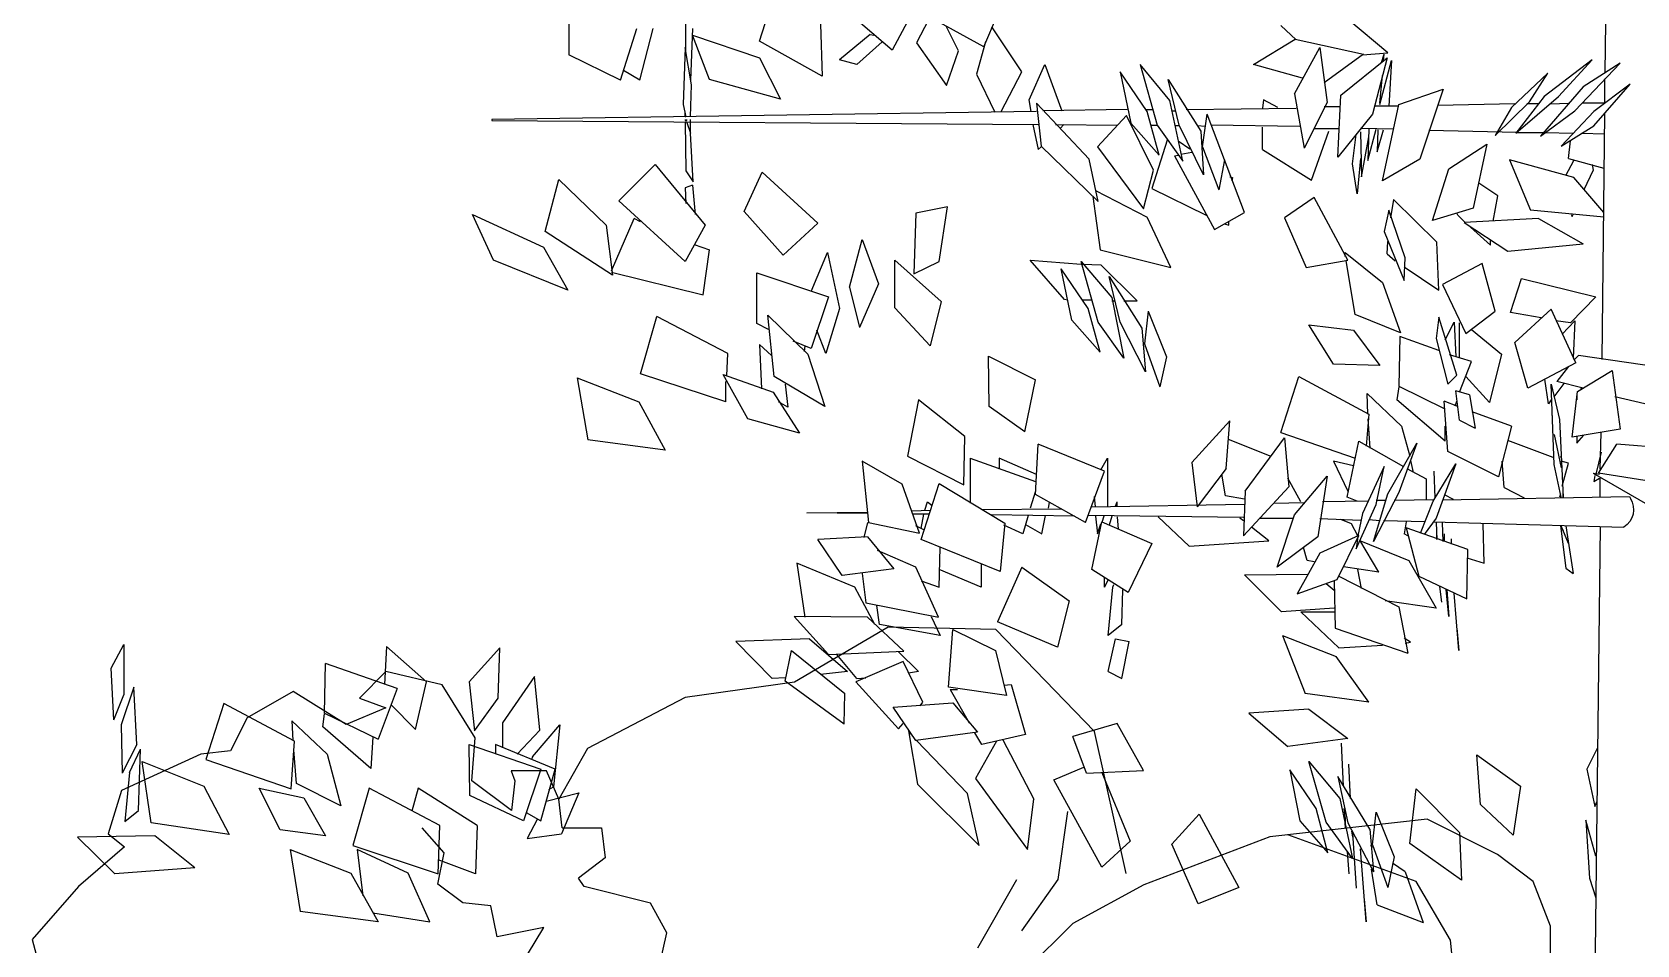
# Model space of a CAD drawing. Header units: inches. Extents: x -1482 to -895, y -39 to 122.
# Drawn here: x -1406.96 to -1405.583, y 68.966 to 69.748 of the extents above; entities that cross this region are included whole.
import ezdxf

# ---------------------------------------------------------------- set-up
doc = ezdxf.new("R2010")
doc.units = ezdxf.units.IN
doc.header["$MEASUREMENT"] = 0
doc.layers.add('A-Elevation 1', color=132, linetype='Continuous')
doc.layers.add('A-Elevation 3', color=41, linetype='Continuous')

# ---------------------------------------------------------------- blocks, each defined once
blk = doc.blocks.new('ET3')
at = {"layer": 'A-Elevation 1', "color": 41}
for p, q in [((-0.1164, 7.1522), (-0.138, 5.3132)), ((-1.1052, 5.2471), (-2.0323, 5.2332)), ((-1.7063, 5.2587), (-1.7017, 5.2378)), ((-1.7032, 5.2378), (-1.7032, 5.2459)), ((-0.9507, 5.2506), (-1.0944, 5.2483)), ((-0.9198, 5.2506), (-0.9073, 5.2506)), ((-0.8745, 5.2483), (-0.8689, 5.2483)), ((-0.8503, 5.2506), (-0.6634, 5.2529)), ((-0.5892, 5.2552), (-0.6155, 5.2552)), ((-0.4903, 5.2564), (-0.5305, 5.2564)), ((-0.291, 5.2599), (-0.4223, 5.2575)), ((-0.325, 5.2065), (-0.2663, 5.2633)), ((-0.2972, 5.2541), (-0.325, 5.2065)), ((-0.2508, 5.2599), (-0.2709, 5.2599)), ((-0.2477, 5.2054), (-0.189, 5.2483)), ((-0.2307, 5.2599), (-0.1998, 5.261)), ((-0.138, 5.261), (-0.1767, 5.261)), ((-0.1427, 4.8253), (-0.138, 5.2436)), ((-2.0323, 5.2332), (-2.0323, 5.232)), ((-2.0323, 5.232), (-1.1022, 5.2251)), ((-1.7017, 5.2378), (-1.7032, 5.2378)), ((-1.7032, 5.2332), (-1.7032, 5.232)), ((-1.7032, 5.232), (-1.7001, 5.232)), ((-1.7001, 5.232), (-1.7001, 5.2332)), ((-1.7001, 5.2286), (-1.6939, 5.21)), ((-1.6939, 5.21), (-1.6939, 5.2332)), ((-1.0728, 5.2251), (-0.9677, 5.2239)), ((-1.0651, 5.2181), (-1.0589, 5.2251)), ((-0.9106, 5.2239), (-0.8998, 5.2239)), ((-0.8621, 5.2228), (-0.8691, 5.2228)), ((-0.8179, 5.2216), (-0.8318, 5.2228)), ((-0.6572, 5.2216), (-0.8086, 5.2239)), ((-0.6325, 5.2181), (-0.5907, 5.2181)), ((-0.498, 5.217), (-0.5537, 5.2181)), ((-0.2879, 5.2112), (-0.4378, 5.2147)), ((-0.2879, 5.2112), (-0.2431, 5.2112)), ((-0.24, 5.2112), (-0.1921, 5.21)), ((-0.1782, 5.21), (-0.138, 5.2089)), ((-0.4146, 4.5866), (-0.0963, 4.5924)), ((-1.4962, 4.5646), (-1.3929, 4.5657)), ((-1.3927, 4.5634), (-1.4962, 4.5646)), ((-1.318, 4.5681), (-1.2853, 4.5692)), ((-1.2876, 4.5622), (-1.316, 4.5622)), ((-1.1977, 4.5704), (-1.0635, 4.5715)), ((-1.0404, 4.5587), (-1.1823, 4.5611)), ((-1.0836, 4.5819), (-1.0852, 4.5727)), ((-1.0119, 4.575), (-0.7514, 4.5796)), ((-0.9708, 4.5762), (-0.9677, 4.5831)), ((-0.9677, 4.5762), (-0.9677, 4.5831)), ((-0.4285, 4.5866), (-0.4965, 4.5854)), ((-0.753, 4.5565), (-1.0175, 4.5599)), ((-0.9909, 4.5588), (-0.994, 4.5483)), ((-0.753, 4.5507), (-0.7592, 4.5553)), ((-0.444, 4.5495), (-0.515, 4.5507)), ((-0.43, 4.5495), (-0.1056, 4.5402)), ((-0.1458, 4.5414), (-0.1998, 0))]:
    blk.add_line(p, q, dxfattribs=at)
at = {"layer": 'A-Elevation 1', "color": 92}
for p, q in [((-1.5765, 5.3665), (-1.5456, 5.4638)), ((-1.3509, 5.3514), (-1.4544, 5.4406)), ((-1.901, 5.4302), (-1.901, 5.3433)), ((-1.7017, 5.3433), (-1.7017, 5.4302)), ((-1.3123, 5.4232), (-1.3509, 5.3514)), ((-1.2752, 5.429), (-1.3092, 5.3641)), ((-1.1949, 5.3572), (-1.1717, 5.4117)), ((-1.8129, 5.3004), (-1.7851, 5.3885)), ((-1.7805, 5.3004), (-1.7573, 5.3885)), ((-1.6908, 5.3885), (-1.6939, 5.3004)), ((-1.473, 5.3954), (-1.4699, 5.3074)), ((-1.1949, 5.3572), (-1.2752, 5.4012)), ((-1.2381, 5.3502), (-1.2582, 5.3908)), ((-1.13, 5.3143), (-1.181, 5.3908)), ((-0.6634, 5.3688), (-0.6896, 5.3931)), ((-0.5073, 5.3468), (-0.5737, 5.4024)), ((-1.7032, 5.356), (-1.7063, 5.2587)), ((-1.6924, 5.2923), (-1.7032, 5.356)), ((-1.6908, 5.3769), (-1.5765, 5.3386)), ((-1.6615, 5.3016), (-1.6908, 5.3769)), ((-1.4699, 5.3074), (-1.5765, 5.3665)), ((-1.388, 5.378), (-1.4405, 5.3352)), ((-1.4112, 5.3271), (-1.3679, 5.3653)), ((-1.388, 5.378), (-1.3818, 5.3769)), ((-1.3092, 5.3641), (-1.2582, 5.2911)), ((-1.1918, 5.3653), (-1.2072, 5.3108)), ((-0.736, 5.3271), (-0.6649, 5.3699)), ((-0.6664, 5.2772), (-0.6232, 5.356)), ((-0.6649, 5.3699), (-0.549, 5.3444)), ((-0.6232, 5.356), (-0.6108, 5.2622)), ((-1.8129, 5.3004), (-1.901, 5.3433)), ((-1.5765, 5.3386), (-1.541, 5.268)), ((-1.4112, 5.3271), (-1.4405, 5.3352)), ((-1.2582, 5.2911), (-1.2381, 5.3502)), ((-1.1176, 5.2668), (-1.0913, 5.3271)), ((-1.0913, 5.3271), (-1.062, 5.2483)), ((-0.9291, 5.3271), (-0.8998, 5.2239)), ((-0.8781, 5.2656), (-0.9291, 5.3271)), ((-0.6525, 5.3039), (-0.736, 5.3271)), ((-0.549, 5.3444), (-0.6155, 5.2958)), ((-0.5876, 5.2749), (-0.5088, 5.3386)), ((-0.5506, 5.3433), (-0.5073, 5.3468)), ((-0.5088, 5.3386), (-0.5336, 5.2425)), ((-0.5212, 5.2587), (-0.5011, 5.334)), ((-0.5181, 5.3305), (-0.5135, 5.3444)), ((-0.515, 5.334), (-0.5135, 5.3444)), ((-0.5011, 5.334), (-0.5058, 5.2564)), ((-0.1597, 5.3352), (-0.2415, 5.2726)), ((-0.2168, 5.2726), (-0.1597, 5.3352)), ((-0.189, 5.2483), (-0.1118, 5.3294)), ((-0.1118, 5.3294), (-0.1751, 5.2888)), ((-1.7805, 5.3004), (-1.8083, 5.3166)), ((-1.541, 5.268), (-1.6615, 5.3016)), ((-1.2072, 5.3108), (-1.1763, 5.2459)), ((-1.1655, 5.2471), (-1.13, 5.3143)), ((-0.9631, 5.3143), (-0.9446, 5.2274)), ((-0.9167, 5.2471), (-0.9631, 5.3143)), ((-0.8812, 5.3016), (-0.8256, 5.2135)), ((-0.8627, 5.2239), (-0.8812, 5.3016)), ((-0.5212, 5.261), (-0.5166, 5.3085)), ((-0.2354, 5.312), (-0.2972, 5.2541)), ((-0.2663, 5.2633), (-0.2354, 5.312)), ((-0.138, 5.261), (-0.138, 5.3027)), ((-1.6939, 5.2378), (-1.6924, 5.2923)), ((-0.6664, 5.2772), (-0.6495, 5.1845)), ((-0.5923, 5.1695), (-0.5876, 5.2749)), ((-0.4888, 5.2587), (-0.4131, 5.2853)), ((-0.4131, 5.2853), (-0.4532, 5.166)), ((-0.2894, 5.21), (-0.2168, 5.2726)), ((-0.2415, 5.2726), (-0.2894, 5.21)), ((-0.1751, 5.2888), (-0.2477, 5.2054)), ((-0.1566, 5.2228), (-0.0948, 5.2935)), ((-0.0948, 5.2935), (-0.1566, 5.2471)), ((-1.1145, 5.2471), (-1.1176, 5.2668)), ((-1.1052, 5.261), (-1.0975, 5.188)), ((-1.0156, 5.166), (-1.1052, 5.261)), ((-0.8967, 5.1729), (-0.9167, 5.2471)), ((-0.8565, 5.1625), (-0.8781, 5.2656)), ((-0.719, 5.2668), (-0.7205, 5.2529)), ((-0.6943, 5.2541), (-0.719, 5.2668)), ((-0.6108, 5.2622), (-0.6495, 5.1845)), ((-0.5166, 5.1289), (-0.4888, 5.2587)), ((-0.1566, 5.2471), (-0.2122, 5.188)), ((-1.7032, 5.2286), (-1.7017, 5.1463)), ((-1.1114, 5.2251), (-1.1022, 5.1822)), ((-0.9523, 5.2402), (-1.0017, 5.1868)), ((-0.9059, 5.1474), (-0.9523, 5.2402)), ((-0.9446, 5.2274), (-0.8967, 5.1729)), ((-0.8998, 5.2239), (-0.8565, 5.1625)), ((-0.821, 5.1393), (-0.8627, 5.2239)), ((-0.8225, 5.1868), (-0.8148, 5.2425)), ((-0.7514, 5.0756), (-0.8148, 5.2425)), ((-0.7205, 5.1822), (-0.7205, 5.2205)), ((-0.5336, 5.2425), (-0.5923, 5.1695)), ((-0.5413, 5.1637), (-0.5274, 5.217)), ((-0.5397, 5.217), (-0.5413, 5.1637)), ((-0.2122, 5.188), (-0.1566, 5.2228)), ((-1.6893, 5.1277), (-1.6939, 5.21)), ((-0.8828, 5.1984), (-0.909, 5.1162)), ((-0.8642, 5.1973), (-0.8441, 5.1834)), ((-0.8256, 5.2135), (-0.821, 5.1393)), ((-0.6371, 5.1301), (-0.6077, 5.2135)), ((-0.5676, 5.1579), (-0.5614, 5.2077)), ((-0.5537, 5.2123), (-0.5521, 5.1359)), ((-0.5521, 5.1359), (-0.5397, 5.2042)), ((-0.5243, 5.2158), (-0.5258, 5.1787)), ((-0.5258, 5.1787), (-0.515, 5.2158)), ((-0.4038, 5.1498), (-0.3389, 5.1915)), ((-0.3389, 5.1915), (-0.3621, 5.0826)), ((-0.1998, 5.1671), (-0.1967, 5.1973)), ((-1.0975, 5.1868), (-1.1022, 5.1822)), ((-1.0975, 5.188), (-1.0002, 5.0941)), ((-1.0002, 5.0941), (-1.0156, 5.166)), ((-1.0017, 5.1868), (-0.9229, 5.0814)), ((-0.8704, 5.1718), (-0.8642, 5.1729)), ((-0.8704, 5.1718), (-0.8024, 5.0466)), ((-0.841, 5.1776), (-0.8596, 5.1741)), ((-0.8225, 5.1822), (-0.824, 5.1822)), ((-0.8225, 5.1868), (-0.7947, 5.1138)), ((-0.7854, 5.1648), (-0.7947, 5.1138)), ((-0.7205, 5.1822), (-0.6371, 5.1301)), ((-0.5537, 5.1671), (-0.5598, 5.1069)), ((-0.4532, 5.166), (-0.5166, 5.1289)), ((-0.3003, 5.1648), (-0.2647, 5.0791)), ((-0.1906, 5.1347), (-0.3003, 5.1648)), ((-0.2045, 5.1382), (-0.1906, 5.1637)), ((-0.1998, 5.1671), (-0.1396, 5.1509)), ((-1.816, 5.0953), (-1.7542, 5.1567)), ((-1.7542, 5.1567), (-1.6692, 5.0536)), ((-1.7017, 5.1463), (-1.6893, 5.1277)), ((-1.6028, 5.0768), (-1.5719, 5.144)), ((-1.5719, 5.144), (-1.4776, 5.0571)), ((-0.9229, 5.0814), (-0.9059, 5.1474)), ((-0.7761, 5.1359), (-0.7715, 5.1347)), ((-0.7715, 5.1347), (-0.7731, 5.1289)), ((-0.5598, 5.1069), (-0.5676, 5.1579)), ((-0.4316, 5.0617), (-0.4038, 5.1498)), ((-0.1396, 5.0756), (-0.1906, 5.1347)), ((-0.1581, 5.1474), (-0.1736, 5.1138)), ((-0.1597, 5.1567), (-0.1581, 5.1474)), ((-1.9411, 5.0432), (-1.918, 5.1312)), ((-1.918, 5.1312), (-1.8376, 5.0536)), ((-1.6908, 5.122), (-1.7032, 5.1173)), ((-1.7032, 5.1173), (-1.7017, 5.0907)), ((-1.6908, 5.122), (-1.6862, 5.0721)), ((-1.0048, 5.1127), (-0.9167, 5.0675)), ((-0.909, 5.1162), (-0.8163, 5.071)), ((-0.3203, 5.1034), (-0.3528, 5.1254)), ((-1.7032, 4.9922), (-1.816, 5.0953)), ((-1.2567, 5.0849), (-1.3107, 5.0744)), ((-1.2706, 4.9922), (-1.2567, 5.0849)), ((-1.0095, 5.1023), (-0.9971, 5.0119)), ((-0.6325, 5.1011), (-0.6834, 5.0663)), ((-0.5753, 4.9945), (-0.6325, 5.1011)), ((-0.498, 5.0976), (-0.5027, 5.0663)), ((-0.4239, 5.0246), (-0.498, 5.0976)), ((-0.3621, 5.0826), (-0.4316, 5.0617)), ((-0.3281, 5.0605), (-0.3203, 5.1034)), ((-2.0647, 5.0721), (-1.9442, 5.0165)), ((-2.0292, 4.9945), (-2.0647, 5.0721)), ((-1.8376, 5.0536), (-1.8268, 4.969)), ((-1.8283, 4.9759), (-1.7897, 5.0652)), ((-1.7789, 5.0594), (-1.7897, 5.0652)), ((-1.6692, 5.0536), (-1.7032, 4.9922)), ((-1.6028, 5.0768), (-1.5363, 5.0026)), ((-1.4776, 5.0571), (-1.5363, 5.0026)), ((-1.3107, 5.0744), (-1.3138, 4.9713)), ((-0.8766, 4.9817), (-0.9167, 5.0675)), ((-0.8024, 5.0466), (-0.7514, 5.0756)), ((-0.7854, 5.0559), (-0.7777, 5.0536)), ((-0.7777, 5.0536), (-0.7777, 5.0605)), ((-0.6834, 5.0663), (-0.6464, 4.9817)), ((-0.5058, 5.0791), (-0.5135, 5.0432)), ((-0.4779, 4.998), (-0.5058, 5.0791)), ((-0.3883, 5.071), (-0.3899, 5.0744)), ((-0.3883, 5.071), (-0.376, 5.0582)), ((-0.2508, 5.0652), (-0.3775, 5.0582)), ((-0.3775, 5.0582), (-0.3034, 5.0095)), ((-0.1396, 5.0675), (-0.2647, 5.0791)), ((-0.2508, 5.0652), (-0.1751, 5.0223)), ((-0.1952, 5.0721), (-0.1937, 5.0686)), ((-0.1937, 5.0686), (-0.1921, 5.0721)), ((-1.8268, 4.969), (-1.9411, 5.0432)), ((-1.4235, 4.9481), (-1.4019, 5.0292)), ((-1.4019, 5.0292), (-1.3741, 4.9539)), ((-0.5135, 5.0432), (-0.4795, 4.9597)), ((-0.5088, 5.0049), (-0.5073, 5.0258)), ((-0.3667, 5.0501), (-0.3327, 5.02)), ((-0.3327, 5.02), (-0.3327, 5.0269)), ((-1.9442, 5.0165), (-1.9025, 4.9435)), ((-1.6877, 5.0211), (-1.6615, 5.0119)), ((-1.6723, 4.9354), (-1.6615, 5.0119)), ((-1.4884, 4.9412), (-1.4606, 5.0072)), ((-1.4606, 5.0072), (-1.4405, 4.9122)), ((-0.9971, 5.0119), (-0.8766, 4.9817)), ((-0.5799, 5.0003), (-0.5799, 5.0072)), ((-0.5799, 5.0072), (-0.5166, 4.9562)), ((-0.5088, 5.0049), (-0.4949, 4.9933)), ((-0.4795, 4.9597), (-0.4779, 4.998)), ((-0.4208, 4.9435), (-0.4239, 5.0246)), ((-0.3034, 5.0095), (-0.1751, 5.0223)), ((-1.9025, 4.9435), (-2.0292, 4.9945)), ((-1.8283, 4.9736), (-1.6723, 4.9354)), ((-1.5811, 4.8867), (-1.5811, 4.9725)), ((-1.5811, 4.9725), (-1.4591, 4.9319)), ((-1.3463, 4.9945), (-1.2675, 4.9238)), ((-1.3463, 4.9134), (-1.3463, 4.9945)), ((-1.3138, 4.9713), (-1.2706, 4.9922)), ((-1.0574, 4.9273), (-1.1161, 4.9945)), ((-1.1161, 4.9945), (-1.0295, 4.9875)), ((-1.0172, 4.9122), (-1.0635, 4.9794)), ((-1.045, 4.8925), (-1.0635, 4.9794)), ((-1.0295, 4.9922), (-0.977, 4.9307)), ((-1.0002, 4.889), (-1.0295, 4.9922)), ((-1.0295, 4.9875), (-1.0265, 4.9875)), ((-1.0265, 4.9875), (-0.9955, 4.9864)), ((-0.9337, 4.925), (-0.9955, 4.9864)), ((-0.6464, 4.9817), (-0.5753, 4.9945)), ((-0.5629, 4.9018), (-0.5784, 4.9933)), ((-0.4795, 4.9829), (-0.4208, 4.9435)), ((-0.3466, 4.9887), (-0.4146, 4.9528)), ((-0.325, 4.9076), (-0.3466, 4.9887)), ((-1.4235, 4.9481), (-1.4065, 4.8798)), ((-1.3741, 4.9539), (-1.4065, 4.8798)), ((-0.9816, 4.9667), (-0.926, 4.8786)), ((-0.9631, 4.889), (-0.9816, 4.9667)), ((-0.5166, 4.9562), (-0.4857, 4.8705)), ((-0.4146, 4.9528), (-0.3744, 4.8693)), ((-0.2987, 4.9053), (-0.2802, 4.9632)), ((-0.2802, 4.9632), (-0.1535, 4.9319)), ((-1.4591, 4.9319), (-1.4884, 4.8438)), ((-1.2675, 4.9238), (-1.286, 4.8485)), ((-1.0527, 4.9261), (-1.0574, 4.9273)), ((-1.011, 4.9261), (-1.028, 4.9261)), ((-0.977, 4.9307), (-0.9569, 4.8276)), ((-0.977, 4.925), (-0.9724, 4.925)), ((-0.9569, 4.925), (-0.9337, 4.925)), ((-0.1535, 4.9319), (-0.1967, 4.8879)), ((-1.7789, 4.801), (-1.7511, 4.8983)), ((-1.6306, 4.8357), (-1.7511, 4.8983)), ((-1.5626, 4.9006), (-1.4946, 4.8346)), ((-1.5518, 4.7963), (-1.5626, 4.9006)), ((-1.4405, 4.9122), (-1.4637, 4.8357)), ((-1.286, 4.8485), (-1.3463, 4.9134)), ((-0.9971, 4.838), (-1.045, 4.8925)), ((-0.9971, 4.838), (-1.0172, 4.9122)), ((-0.9569, 4.8276), (-1.0002, 4.889)), ((-0.9198, 4.8044), (-0.9631, 4.889)), ((-0.9152, 4.9076), (-0.9214, 4.8519)), ((-0.9152, 4.9076), (-0.8843, 4.8299)), ((-0.4857, 4.8705), (-0.5629, 4.9018)), ((-0.4208, 4.8971), (-0.4254, 4.8612)), ((-0.3899, 4.7986), (-0.4208, 4.8971)), ((-0.41, 4.8589), (-0.3945, 4.889)), ((-0.3945, 4.889), (-0.3914, 4.8299)), ((-0.3744, 4.8693), (-0.325, 4.9076)), ((-0.2462, 4.896), (-0.2987, 4.9053)), ((-0.2292, 4.911), (-0.291, 4.8543)), ((-0.1875, 4.8195), (-0.2292, 4.911)), ((-0.1967, 4.8879), (-0.2215, 4.8913)), ((-0.189, 4.8913), (-0.2106, 4.8682)), ((-0.189, 4.8913), (-0.1921, 4.8276)), ((-1.561, 4.8763), (-1.5811, 4.8867)), ((-1.4637, 4.8357), (-1.4792, 4.8751)), ((-0.926, 4.8786), (-0.9198, 4.8044)), ((-0.6417, 4.8844), (-0.566, 4.8751)), ((-0.6, 4.8172), (-0.6417, 4.8844)), ((-0.566, 4.8751), (-0.5212, 4.8149)), ((-0.4872, 4.8647), (-0.4888, 4.7801)), ((-0.4208, 4.8404), (-0.4872, 4.8647)), ((-0.4254, 4.8612), (-0.4053, 4.7836)), ((-0.3852, 4.8276), (-0.3852, 4.8879)), ((-0.3652, 4.8763), (-0.3142, 4.8346)), ((-1.6321, 4.7975), (-1.6306, 4.8357)), ((-1.5765, 4.8508), (-1.5734, 4.7755)), ((-1.5765, 4.8508), (-1.5564, 4.8322)), ((-1.4884, 4.8438), (-1.5193, 4.8566)), ((-1.4992, 4.8485), (-1.5008, 4.8392)), ((-1.4946, 4.8346), (-1.4653, 4.7453)), ((-0.9214, 4.8519), (-0.8951, 4.7789)), ((-0.3142, 4.8346), (-0.3343, 4.7523)), ((-0.2694, 4.7766), (-0.291, 4.8543)), ((-1.1871, 4.8311), (-1.1068, 4.7905)), ((-1.1856, 4.7453), (-1.1871, 4.8311)), ((-0.8843, 4.8299), (-0.8951, 4.7789)), ((-0.5212, 4.8149), (-0.6, 4.8172)), ((-0.3652, 4.8218), (-0.4022, 4.8334)), ((-0.3852, 4.7697), (-0.3652, 4.8218)), ((-0.1875, 4.8195), (-0.2694, 4.7766)), ((-0.1998, 4.8137), (-0.2199, 4.7882)), ((-0.1906, 4.8241), (-0.1828, 4.8322)), ((-0.1844, 4.7708), (-0.1257, 4.8068)), ((-0.0469, 4.8125), (-0.1828, 4.8322)), ((-0.1257, 4.8068), (-0.1118, 4.7071)), ((-1.8871, 4.794), (-1.782, 4.7534)), ((-1.8871, 4.794), (-1.8685, 4.6886)), ((-1.6337, 4.7534), (-1.7789, 4.801)), ((-1.6383, 4.7998), (-1.5533, 4.7697)), ((-1.5966, 4.7245), (-1.6383, 4.7998)), ((-1.6337, 4.7534), (-1.6337, 4.7882)), ((-1.4653, 4.7453), (-1.5518, 4.7963)), ((-1.5332, 4.7836), (-1.5286, 4.7442)), ((-1.1253, 4.7025), (-1.1068, 4.7905)), ((-0.6896, 4.7013), (-0.6587, 4.7963)), ((-0.6587, 4.7963), (-0.5397, 4.7326)), ((-0.4888, 4.7801), (-0.4115, 4.7419)), ((-0.4053, 4.7836), (-0.3899, 4.7986)), ((-0.3343, 4.7523), (-0.3744, 4.7963)), ((-0.2338, 4.75), (-0.24, 4.7917)), ((-0.2292, 4.7836), (-0.2153, 4.7233)), ((-0.2246, 4.6468), (-0.2292, 4.7836)), ((-0.2246, 4.7616), (-0.2076, 4.7847)), ((-0.1751, 4.7766), (-0.2199, 4.7882)), ((-1.782, 4.7534), (-1.7372, 4.6712)), ((-1.5533, 4.7697), (-1.5085, 4.7001)), ((-1.5286, 4.7442), (-1.5441, 4.7534)), ((-1.3061, 4.7569), (-1.3247, 4.6607)), ((-1.2273, 4.6944), (-1.3061, 4.7569)), ((-0.5428, 4.7674), (-0.4841, 4.7117)), ((-0.5413, 4.7326), (-0.5428, 4.7674)), ((-0.4888, 4.7789), (-0.4919, 4.7569)), ((-0.41, 4.6862), (-0.4919, 4.7569)), ((-0.4053, 4.6689), (-0.4115, 4.7546)), ((-0.3883, 4.7453), (-0.4115, 4.7546)), ((-0.393, 4.7465), (-0.3899, 4.7546)), ((-0.3682, 4.765), (-0.3914, 4.772)), ((-0.3852, 4.7222), (-0.3914, 4.772)), ((-0.3682, 4.765), (-0.359, 4.7083)), ((-0.2292, 4.7569), (-0.2338, 4.75)), ((-0.1937, 4.6932), (-0.1844, 4.7708)), ((-0.1859, 4.765), (-0.1859, 4.7569)), ((-0.1782, 4.7766), (-0.1797, 4.7731)), ((-0.07, 4.75), (-0.121, 4.7616)), ((-1.5085, 4.7001), (-1.5966, 4.7245)), ((-1.1253, 4.7025), (-1.1856, 4.7453)), ((-0.5397, 4.7326), (-0.5444, 4.6781)), ((-0.5413, 4.7245), (-0.5382, 4.6747)), ((-0.2972, 4.7117), (-0.3636, 4.7361)), ((-0.2276, 4.7303), (-0.2276, 4.7372)), ((-0.7761, 4.721), (-0.841, 4.6503)), ((-0.7978, 4.6978), (-0.7978, 4.6967)), ((-0.7823, 4.6399), (-0.7761, 4.721)), ((-0.6896, 4.7013), (-0.5629, 4.6573)), ((-0.4841, 4.7117), (-0.4702, 4.6607)), ((-0.41, 4.6862), (-0.41, 4.7117)), ((-0.3852, 4.7222), (-0.359, 4.7083)), ((-0.2972, 4.7117), (-0.3188, 4.626)), ((-0.2246, 4.6978), (-0.2122, 4.641)), ((-0.2153, 4.7233), (-0.2091, 4.5912)), ((-0.1118, 4.7071), (-0.1937, 4.6932)), ((-0.1458, 4.6387), (-0.1442, 4.7013)), ((-1.7372, 4.6712), (-1.8685, 4.6886)), ((-1.2289, 4.6121), (-1.2273, 4.6944)), ((-1.1068, 4.5959), (-1.1022, 4.6816)), ((-0.9894, 4.6353), (-1.1022, 4.6816)), ((-0.7792, 4.6897), (-0.7066, 4.6607)), ((-0.7499, 4.6016), (-0.6834, 4.692)), ((-0.6834, 4.692), (-0.6757, 4.6086)), ((-0.5768, 4.5912), (-0.5567, 4.6862)), ((-0.5567, 4.6862), (-0.481, 4.6434)), ((-0.5073, 4.597), (-0.4579, 4.6828)), ((-0.4579, 4.6828), (-0.4888, 4.5993)), ((-0.2261, 4.6584), (-0.3034, 4.6874)), ((-0.1859, 4.6828), (-0.1736, 4.6967)), ((-0.1859, 4.6944), (-0.1859, 4.6828)), ((-0.1488, 4.6318), (-0.1179, 4.6816)), ((-0.033, 4.6747), (-0.1179, 4.6816)), ((-1.4019, 4.6526), (-1.3911, 4.5483)), ((-1.3339, 4.6132), (-1.4019, 4.6526)), ((-1.3247, 4.6607), (-1.2289, 4.6121)), ((-1.218, 4.6573), (-1.1068, 4.6179)), ((-1.218, 4.6573), (-1.218, 4.5808)), ((-1.1686, 4.6573), (-1.1686, 4.6387)), ((-1.1052, 4.6295), (-1.1686, 4.6573)), ((-0.9955, 4.6376), (-0.9847, 4.6573)), ((-0.9847, 4.6573), (-0.9847, 4.575)), ((-0.841, 4.6503), (-0.8318, 4.575)), ((-0.6, 4.6526), (-0.5753, 4.6016)), ((-0.566, 4.6445), (-0.6, 4.6526)), ((-0.5135, 4.6434), (-0.5506, 4.5634)), ((-0.5274, 4.5785), (-0.5135, 4.6434)), ((-0.4687, 4.6538), (-0.464, 4.6329)), ((-0.43, 4.5843), (-0.3914, 4.648)), ((-0.3914, 4.648), (-0.4254, 4.5553)), ((-0.3188, 4.626), (-0.4053, 4.6689)), ((-0.3095, 4.6074), (-0.3126, 4.6526)), ((-0.2122, 4.5912), (-0.2246, 4.6468)), ((-0.2137, 4.6607), (-0.2122, 4.6573)), ((-0.1998, 4.6492), (-0.2122, 4.6526)), ((-0.2106, 4.6098), (-0.1998, 4.6492)), ((-0.1442, 4.6677), (-0.1535, 4.6306)), ((-1.0218, 4.5483), (-0.9894, 4.6353)), ((-0.7823, 4.6399), (-0.8318, 4.575)), ((-0.7839, 4.5935), (-0.7901, 4.6306)), ((-0.6556, 4.5831), (-0.6773, 4.6237)), ((-0.6664, 4.5611), (-0.6108, 4.6271)), ((-0.6108, 4.6271), (-0.6263, 4.524)), ((-0.4749, 4.6399), (-0.4424, 4.6225)), ((-0.4424, 4.6225), (-0.4424, 4.5866)), ((-0.427, 4.5901), (-0.4285, 4.6353)), ((-0.1581, 4.6318), (-0.0469, 4.568)), ((-0.1581, 4.6318), (-0.1473, 4.6306)), ((-0.155, 4.6283), (-0.1566, 4.6179)), ((-0.1566, 4.6179), (-0.1473, 4.6237)), ((-0.0592, 4.6179), (-0.1488, 4.6318)), ((-0.1458, 4.5924), (-0.1458, 4.6237)), ((-1.3046, 4.5298), (-1.3339, 4.6132)), ((-1.3015, 4.5194), (-1.2706, 4.6144)), ((-1.2706, 4.6144), (-1.1593, 4.5472)), ((-1.1068, 4.6016), (-1.1161, 4.5727)), ((-1.0218, 4.5483), (-1.1068, 4.5959)), ((-1.0048, 4.575), (-1.0064, 4.5924)), ((-0.7514, 4.5877), (-0.7839, 4.5935)), ((-0.6757, 4.6086), (-0.753, 4.5252)), ((-0.7499, 4.6016), (-0.753, 4.5252)), ((-0.5598, 4.5843), (-0.5768, 4.5912)), ((-0.4888, 4.5993), (-0.532, 4.5159)), ((-0.532, 4.5159), (-0.5073, 4.597)), ((-0.4115, 4.5959), (-0.3961, 4.5877)), ((-0.3095, 4.6074), (-0.2755, 4.5901)), ((-0.2137, 4.597), (-0.2153, 4.5912)), ((-0.2091, 4.5912), (-0.2091, 4.597)), ((-1.3015, 4.5379), (-1.2968, 4.5622)), ((-1.295, 4.5689), (-1.2907, 4.5831)), ((-1.2907, 4.5831), (-1.2829, 4.5773)), ((-0.702, 4.5808), (-0.6495, 4.5819)), ((-0.6958, 4.4719), (-0.6664, 4.5611)), ((-0.5413, 4.5843), (-0.6185, 4.5831)), ((-0.5614, 4.5031), (-0.5274, 4.5785)), ((-0.5506, 4.5634), (-0.5583, 4.5252)), ((-0.5119, 4.5854), (-0.5274, 4.5854)), ((-0.4517, 4.5298), (-0.43, 4.5843)), ((-1.3926, 4.5483), (-1.3988, 4.5228)), ((-1.3911, 4.5483), (-1.3046, 4.5298)), ((-1.2968, 4.5356), (-1.3107, 4.5425)), ((-1.1593, 4.5472), (-1.1671, 4.4649)), ((-1.1284, 4.5286), (-1.1609, 4.5437)), ((-1.1192, 4.5599), (-1.1284, 4.5286)), ((-1.1238, 4.5449), (-1.096, 4.5286)), ((-1.096, 4.5286), (-1.0898, 4.5599)), ((-1.011, 4.4684), (-0.994, 4.5495)), ((-1.0048, 4.5588), (-1.0017, 4.5286)), ((-1.0017, 4.5286), (-0.9955, 4.546)), ((-0.994, 4.5495), (-0.909, 4.5124)), ((-0.977, 4.5588), (-0.9816, 4.5437)), ((-0.9677, 4.5576), (-0.9662, 4.5368)), ((-0.8457, 4.5078), (-0.8982, 4.5576)), ((-0.7097, 4.5171), (-0.7391, 4.5402)), ((-0.7236, 4.5565), (-0.7252, 4.5553)), ((-0.7252, 4.5553), (-0.6695, 4.5553)), ((-0.5537, 4.5518), (-0.6232, 4.5541)), ((-0.5691, 4.546), (-0.5876, 4.553)), ((-0.5583, 4.5252), (-0.5691, 4.546)), ((-0.5397, 4.553), (-0.5212, 4.5518)), ((-0.4764, 4.5495), (-0.4795, 4.5286)), ((-0.4764, 4.5391), (-0.4548, 4.4568)), ((-0.3713, 4.502), (-0.4764, 4.5391)), ((-0.4254, 4.5553), (-0.4455, 4.5275)), ((-0.4254, 4.5483), (-0.4239, 4.5194)), ((-0.4239, 4.5194), (-0.4239, 4.5368)), ((-0.4131, 4.5159), (-0.4146, 4.5483)), ((-0.3435, 4.4788), (-0.3451, 4.546)), ((-0.2137, 4.5425), (-0.2045, 4.4707)), ((-0.2137, 4.5425), (-0.2091, 4.5344)), ((-0.1998, 4.5124), (-0.2122, 4.5425)), ((-0.2045, 4.5425), (-0.1998, 4.5124)), ((-1.3926, 4.524), (-1.4776, 4.5194)), ((-1.4359, 4.458), (-1.4776, 4.5194)), ((-1.3926, 4.524), (-1.3478, 4.4695)), ((-1.1671, 4.4649), (-1.3015, 4.5194)), ((-0.909, 4.5124), (-0.9492, 4.429)), ((-0.8457, 4.5078), (-0.7097, 4.5171)), ((-0.6263, 4.524), (-0.6958, 4.4719)), ((-0.5567, 4.5263), (-0.6232, 4.4962)), ((-0.5938, 4.451), (-0.5567, 4.5263)), ((-0.5583, 4.524), (-0.5614, 4.5031)), ((-0.5583, 4.5252), (-0.5583, 4.524)), ((-0.5228, 4.4637), (-0.5552, 4.5182)), ((-0.5537, 4.5171), (-0.4718, 4.4834)), ((-0.4733, 4.5252), (-0.4795, 4.5286)), ((-0.4115, 4.5286), (-0.4115, 4.5159)), ((-0.3991, 4.5113), (-0.3991, 4.5205)), ((-0.2014, 4.524), (-0.1921, 4.4614)), ((-1.5132, 4.4788), (-1.4992, 4.3873)), ((-1.4143, 4.4383), (-1.5132, 4.4788)), ((-1.3107, 4.4719), (-1.3756, 4.5008)), ((-1.2706, 4.4383), (-1.269, 4.5055)), ((-0.6232, 4.4962), (-0.6618, 4.4267)), ((-0.6448, 4.4834), (-0.651, 4.5055)), ((-0.6325, 4.4811), (-0.6448, 4.4834)), ((-0.4718, 4.4834), (-0.4254, 4.4023)), ((-0.3729, 4.4186), (-0.3713, 4.502)), ((-0.3729, 4.4881), (-0.3435, 4.4788)), ((-1.3478, 4.4695), (-1.4359, 4.458)), ((-1.4019, 4.4614), (-1.3957, 4.4116)), ((-1.2721, 4.3873), (-1.3107, 4.4719)), ((-1.1995, 4.4383), (-1.2706, 4.4684)), ((-1.1995, 4.4765), (-1.1995, 4.4383)), ((-1.13, 4.4719), (-1.1717, 4.3792)), ((-1.13, 4.4719), (-1.0496, 4.4151)), ((-0.9492, 4.429), (-1.011, 4.4684)), ((-0.9894, 4.4383), (-0.9894, 4.4545)), ((-0.7514, 4.4591), (-0.6433, 4.4603)), ((-0.6881, 4.3965), (-0.7514, 4.4591)), ((-0.5907, 4.4568), (-0.4888, 4.4046)), ((-0.5228, 4.4637), (-0.583, 4.473)), ((-0.5521, 4.4359), (-0.5583, 4.4684)), ((-0.4548, 4.4568), (-0.3729, 4.4186)), ((-0.2045, 4.4707), (-0.1921, 4.4614)), ((-1.3803, 4.3745), (-1.4143, 4.4383)), ((-1.3015, 4.4487), (-1.2706, 4.4383)), ((-0.9894, 4.4383), (-0.9832, 4.4498)), ((-0.9832, 4.356), (-0.9755, 4.4383)), ((-0.9755, 4.4383), (-0.9739, 4.4429)), ((-0.96, 4.3745), (-0.9585, 4.4336)), ((-0.6618, 4.4267), (-0.5938, 4.451)), ((-0.5985, 4.4325), (-0.6124, 4.444)), ((-0.5985, 4.4487), (-0.5969, 4.3687)), ((-0.4192, 4.4394), (-0.4161, 4.4128)), ((-0.4038, 4.3884), (-0.4084, 4.4336)), ((-0.4069, 4.4336), (-0.4038, 4.3884)), ((-0.3868, 4.3305), (-0.3945, 4.4278)), ((-1.3957, 4.4116), (-1.2721, 4.3873)), ((-1.3725, 4.3745), (-1.3772, 4.407)), ((-1.0496, 4.4151), (-1.0697, 4.3363)), ((-0.5985, 4.4023), (-0.6881, 4.3965)), ((-0.4254, 4.4023), (-0.5119, 4.4151)), ((-0.4888, 4.4046), (-0.4733, 4.3258)), ((-1.5178, 4.3884), (-1.4591, 4.3235)), ((-1.3926, 4.3873), (-1.5178, 4.3884)), ((-1.3308, 4.3293), (-1.3926, 4.3873)), ((-1.269, 4.356), (-1.3725, 4.3745)), ((-1.2845, 4.3884), (-1.269, 4.356)), ((-1.0697, 4.3363), (-1.1717, 4.3792)), ((-0.96, 4.3745), (-0.9832, 4.356)), ((-0.6556, 4.3965), (-0.5985, 4.3965)), ((-0.5907, 4.3351), (-0.6556, 4.3965)), ((-1.4915, 4.3502), (-1.6167, 4.3455)), ((-1.6167, 4.3455), (-1.5549, 4.283)), ((-1.4915, 4.3502), (-1.4266, 4.2946)), ((-1.2551, 4.2679), (-1.2474, 4.3664)), ((-1.2474, 4.3664), (-1.1748, 4.3305)), ((-0.9832, 4.2946), (-0.9708, 4.3502)), ((-0.9708, 4.3502), (-0.9477, 4.3455)), ((-0.96, 4.283), (-0.9477, 4.3455)), ((-0.6865, 4.356), (-0.5954, 4.3201)), ((-0.6865, 4.356), (-0.6479, 4.2575)), ((-0.5969, 4.3687), (-0.4733, 4.3258)), ((-0.4687, 4.3444), (-0.4795, 4.3513)), ((-0.4779, 4.3432), (-0.4687, 4.3444)), ((-0.3899, 4.3687), (-0.3868, 4.3305)), ((-2.6797, 4.3004), (-2.6581, 4.3409)), ((-2.6581, 4.3409), (-2.6581, 4.2552)), ((-2.2115, 4.3374), (-2.2146, 4.2725)), ((-2.1435, 4.2772), (-2.2115, 4.3374)), ((-2.0184, 4.3351), (-2.0709, 4.2772)), ((-2.0215, 4.2494), (-2.0184, 4.3351)), ((-1.5332, 4.2783), (-1.5224, 4.3305)), ((-1.5224, 4.3305), (-1.4313, 4.2575)), ((-1.4591, 4.3235), (-1.3308, 4.3293)), ((-1.4112, 4.283), (-1.4452, 4.3235)), ((-1.3401, 4.3282), (-1.3061, 4.2946)), ((-1.1748, 4.3305), (-1.1562, 4.254)), ((-0.5397, 4.2424), (-0.5954, 4.3201)), ((-0.5907, 4.3351), (-0.5166, 4.3398)), ((-2.6751, 4.2123), (-2.6797, 4.3004)), ((-2.3166, 4.2239), (-2.3151, 4.3085)), ((-2.193, 4.2656), (-2.3151, 4.3085)), ((-1.4266, 4.2946), (-1.473, 4.2899)), ((-1.3324, 4.3119), (-1.4127, 4.2772)), ((-1.2984, 4.2424), (-1.3324, 4.3119)), ((-1.3061, 4.2946), (-1.3231, 4.2922)), ((-0.9832, 4.2946), (-0.96, 4.283)), ((-2.6411, 4.2679), (-2.6627, 4.2042)), ((-2.6364, 4.1706), (-2.6411, 4.2679)), ((-2.193, 4.2656), (-2.2254, 4.1798)), ((-2.1621, 4.1961), (-2.1435, 4.2772)), ((-2.0709, 4.2772), (-2.0617, 4.1937)), ((-1.9597, 4.2864), (-2.0138, 4.2076)), ((-1.9504, 4.1949), (-1.9597, 4.2864)), ((-1.5332, 4.2841), (-1.5549, 4.283)), ((-1.4328, 4.2053), (-1.5332, 4.2783)), ((-1.4127, 4.2772), (-1.3401, 4.1972)), ((-1.4112, 4.283), (-1.3957, 4.2841)), ((-1.1562, 4.254), (-1.2551, 4.2679)), ((-1.252, 4.2644), (-1.2397, 4.2644)), ((-1.252, 4.2644), (-1.2196, 4.2076)), ((-1.1609, 4.2714), (-1.1485, 4.2725)), ((-1.1485, 4.2725), (-1.1238, 4.1879)), ((-2.6751, 4.2123), (-2.6581, 4.2552)), ((-2.4881, 4.2401), (-2.519, 4.1451)), ((-2.3676, 4.1764), (-2.4881, 4.2401)), ((-2.2038, 4.2389), (-2.1621, 4.1961)), ((-2.0617, 4.1937), (-2.0215, 4.2494)), ((-1.4328, 4.2053), (-1.4313, 4.2575)), ((-1.3494, 4.2343), (-1.2474, 4.2413)), ((-1.3107, 4.1775), (-1.3494, 4.2343)), ((-1.303, 4.2366), (-1.2984, 4.2424)), ((-1.2474, 4.2413), (-1.2057, 4.1914)), ((-0.5397, 4.2424), (-0.6479, 4.2575)), ((-2.3722, 4.2111), (-2.3707, 4.1775)), ((-2.312, 4.1543), (-2.3722, 4.2111)), ((-2.3197, 4.2007), (-2.3166, 4.2227)), ((-2.3166, 4.2239), (-2.2254, 4.1798)), ((-2.0138, 4.2076), (-2.0138, 4.1648)), ((-1.3401, 4.1972), (-1.3324, 4.2065)), ((-0.9677, 4.2065), (-1.0434, 4.1845)), ((-0.9229, 4.1265), (-0.9677, 4.2065)), ((-0.6417, 4.2308), (-0.7437, 4.2239)), ((-0.7437, 4.2239), (-0.6773, 4.1671)), ((-0.6417, 4.2308), (-0.5753, 4.181)), ((-2.6627, 4.2042), (-2.6611, 4.1219)), ((-2.2378, 4.13), (-2.3197, 4.2007)), ((-2.2347, 4.1833), (-2.2378, 4.13)), ((-1.989, 4.1543), (-1.9504, 4.1949)), ((-1.9628, 4.1497), (-1.9164, 4.2042)), ((-1.9164, 4.2042), (-1.9272, 4.0987)), ((-1.3231, 4.1937), (-1.3077, 4.1034)), ((-1.3231, 4.1937), (-1.3185, 4.1879)), ((-1.2057, 4.1914), (-1.3107, 4.1775)), ((-1.198, 4.1706), (-1.2103, 4.1903)), ((-1.1238, 4.1879), (-1.198, 4.1706)), ((-1.1624, 4.1787), (-1.1099, 4.0779)), ((-1.0203, 4.1219), (-1.0434, 4.1845)), ((-0.5753, 4.181), (-0.6773, 4.1671)), ((-2.6364, 4.1706), (-2.6611, 4.1219)), ((-2.6488, 4.1231), (-2.6302, 4.1625)), ((-2.6333, 4.0582), (-2.6302, 4.1625)), ((-2.3738, 4.0952), (-2.3676, 4.1764)), ((-2.3645, 4.1045), (-2.3691, 4.1613)), ((-2.312, 4.1543), (-2.2888, 4.0663)), ((-2.0694, 4.0837), (-2.0709, 4.1706)), ((-2.0709, 4.1706), (-1.9489, 4.1288)), ((-2.0261, 4.1706), (-2.0261, 4.1543)), ((-1.9241, 4.1288), (-2.0261, 4.1706)), ((-1.2227, 4.0871), (-1.3092, 4.1775)), ((-1.1732, 4.1764), (-1.2088, 4.1126)), ((-0.583, 4.0999), (-0.5861, 4.1729)), ((-0.3497, 4.0686), (-0.3559, 4.1532)), ((-0.3559, 4.1532), (-0.2817, 4.0999)), ((-0.1504, 4.1648), (-0.1689, 4.1288)), ((-2.6272, 4.1416), (-2.5221, 4.0999)), ((-2.6117, 4.0373), (-2.6272, 4.1416)), ((-2.519, 4.1451), (-2.3738, 4.0952)), ((-1.9489, 4.1288), (-1.9782, 4.0408)), ((-1.9628, 4.1497), (-1.9643, 4.1451)), ((-1.9489, 4.0408), (-1.9241, 4.1288)), ((-1.0759, 4.1103), (-1.0249, 4.1323)), ((-1.0203, 4.1219), (-0.9229, 4.1265)), ((-0.6294, 4.0616), (-0.6742, 4.1277)), ((-0.6742, 4.1277), (-0.6572, 4.0408)), ((-0.6417, 4.1416), (-0.5892, 4.079)), ((-0.6124, 4.0385), (-0.6417, 4.1416)), ((-0.5707, 4.079), (-0.5737, 4.137)), ((-0.1689, 4.1288), (-0.155, 4.0651)), ((-2.6488, 4.1231), (-2.6565, 4.0396)), ((-2.5221, 4.0999), (-2.4788, 4.0176)), ((-2.4278, 4.0964), (-2.3521, 4.0802)), ((-2.3923, 4.0257), (-2.4278, 4.0964)), ((-2.2888, 4.0663), (-2.3645, 4.1045)), ((-2.2409, 4.0964), (-2.2687, 3.9991)), ((-2.1204, 4.0327), (-2.2409, 4.0964)), ((-2.1575, 4.0964), (-2.1683, 4.057)), ((-2.057, 4.0327), (-2.1575, 4.0964)), ((-1.935, 4.0941), (-1.9272, 4.0987)), ((-1.3077, 4.1034), (-1.2026, 3.9991)), ((-1.2088, 4.1126), (-1.1207, 3.9921)), ((-0.994, 3.962), (-1.0759, 4.1103)), ((-0.994, 4.1231), (-0.9461, 4.006)), ((-0.5382, 4.0269), (-0.5923, 4.1161)), ((-0.5923, 4.1161), (-0.5753, 4.0373)), ((-0.2817, 4.0999), (-0.2941, 4.0164)), ((-2.3521, 4.0802), (-2.3151, 4.0153)), ((-1.9782, 4.0408), (-2.0694, 4.0837)), ((-1.9396, 4.0744), (-1.884, 4.0883)), ((-1.884, 4.0883), (-1.9133, 4.0188)), ((-1.2026, 3.9991), (-1.2227, 4.0871)), ((-1.1207, 3.9921), (-1.1099, 4.0779)), ((-0.5892, 4.079), (-0.5676, 3.977)), ((-0.4702, 4.0025), (-0.4594, 4.0952)), ((-0.4594, 4.0952), (-0.3852, 4.0211)), ((-0.155, 4.0651), (-0.1519, 4.0732)), ((-2.6565, 4.0396), (-2.6333, 4.0582)), ((-1.9736, 4.0547), (-1.9489, 4.0408)), ((-1.955, 4.0431), (-1.972, 4.0107)), ((-0.875, 4.0014), (-0.8287, 4.0524)), ((-0.8287, 4.0524), (-0.7607, 3.9272)), ((-0.6093, 3.9863), (-0.6294, 4.0616)), ((-0.5799, 4.0466), (-0.5815, 4.0616)), ((-0.5815, 4.0605), (-0.5799, 4.028)), ((-0.5799, 4.0466), (-0.5799, 4.0304)), ((-0.5567, 4.057), (-0.5567, 4.0582)), ((-0.5336, 4.0002), (-0.5274, 4.0558)), ((-0.5274, 4.0558), (-0.4965, 3.9794)), ((-0.2941, 4.0164), (-0.3497, 4.0686)), ((-0.1535, 3.9805), (-0.1705, 4.0419)), ((-0.1705, 4.0419), (-0.1643, 3.9434)), ((-2.6055, 4.0153), (-2.7369, 4.013)), ((-2.4788, 4.0176), (-2.6117, 4.0373)), ((-2.5375, 3.9608), (-2.6055, 4.0153)), ((-2.3151, 4.0153), (-2.3923, 4.0257)), ((-2.1235, 3.9504), (-2.1204, 4.0327)), ((-2.057, 4.0327), (-2.0601, 3.9504)), ((-1.972, 4.0107), (-1.9133, 4.0188)), ((-0.6572, 4.0408), (-0.6093, 3.9863)), ((-0.5676, 3.977), (-0.6124, 4.0385)), ((-0.5753, 4.0373), (-0.532, 3.9539)), ((-0.5691, 4.0234), (-0.5676, 4.013)), ((-0.5676, 4.0199), (-0.5614, 3.9261)), ((-0.5382, 4.0269), (-0.532, 3.9539)), ((-0.3852, 4.0211), (-0.3822, 3.94)), ((-2.7369, 4.013), (-2.6735, 3.9504)), ((-2.3753, 3.9921), (-2.2718, 3.9516)), ((-2.3753, 3.9921), (-2.3583, 3.8867)), ((-2.2687, 3.9991), (-2.1235, 3.9504)), ((-2.261, 3.9921), (-2.2517, 3.9133)), ((-2.1744, 3.9516), (-2.261, 3.9921)), ((-0.9461, 4.006), (-0.994, 3.962)), ((-0.8302, 3.8994), (-0.875, 4.0014)), ((-0.5768, 3.9886), (-0.5737, 3.9504)), ((-0.5444, 3.8693), (-0.5537, 3.9933)), ((-0.5336, 3.9956), (-0.5367, 3.9991)), ((-0.5336, 4.0002), (-0.5073, 3.9272)), ((-0.3822, 3.94), (-0.4702, 4.0025)), ((-2.5375, 3.9608), (-2.6735, 3.9504)), ((-2.0601, 3.9504), (-2.1235, 3.9747)), ((-0.4965, 3.9794), (-0.5073, 3.9272)), ((-0.4779, 3.9539), (-0.4996, 3.9689)), ((-2.2718, 3.9516), (-2.2254, 3.8693)), ((-2.1374, 3.8693), (-2.1744, 3.9516)), ((-0.5258, 3.8982), (-0.5351, 3.9585)), ((-0.4779, 3.9539), (-0.447, 3.8681)), ((-0.1643, 3.9434), (-0.1535, 3.9098)), ((-0.7607, 3.9272), (-0.8302, 3.8994)), ((-0.5475, 3.9075), (-0.5444, 3.8693)), ((-2.2254, 3.8693), (-2.3583, 3.8867)), ((-2.2347, 3.8843), (-2.1374, 3.8693)), ((-0.5258, 3.8982), (-0.447, 3.8681))]:
    blk.add_line(p, q, dxfattribs=at)
at = {"layer": 'A-Elevation 1', "color": 41}
blk.add_lwpolyline([(-0.0963, 4.5924), (-0.0944, 4.5891, -0.403334), (-0.1056, 4.5402, -0.065073)], format="xyb", dxfattribs=at)
blk = doc.blocks.new('ET10')
at = {"layer": 'A-Elevation 3'}
for p, q in [((1.215, 5.049), (0.572, 4.674)), ((1.953, 5.033), (1.215, 5.049)), ((2.631, 4.334), (1.953, 5.033)), ((0.572, 4.674), (-0.178, 4.567)), ((-0.178, 4.567), (-0.847, 4.219)), ((2.848, 3.362), (2.631, 4.334)), ((2.382, 3.32), (2.448, 3.787)), ((4.914, 3.733), (3.833, 3.612)), ((5.395, 3.492), (4.914, 3.733)), ((3.833, 3.612), (2.969, 3.283)), ((4.837, 3.307), (3.958, 3.626)), ((5.641, 3.307), (5.395, 3.492)), ((1.831, 2.852), (2.098, 3.32)), ((2.131, 2.969), (2.382, 3.32)), ((5.073, 2.905), (4.837, 3.307)), ((5.759, 3), (5.641, 3.307)), ((2.969, 3.283), (2.482, 3.019)), ((2.482, 3.019), (2.165, 2.702)), ((5.756, 1.566), (5.759, 3)), ((5.144, 2.196), (5.073, 2.905))]:
    blk.add_line(p, q, dxfattribs=at)
at = {"layer": 'A-Elevation 3', "color": 92}
for p, q in [((-2.232, 4.746), (-2.413, 4.564)), ((-1.846, 4.655), (-2.232, 4.746)), ((-1.619, 4.292), (-1.846, 4.655)), ((-2.867, 4.61), (-3.184, 4.428)), ((-2.504, 4.383), (-2.867, 4.61)), ((-2.413, 4.564), (-2.232, 4.496)), ((-3.184, 4.428), (-3.298, 4.201)), ((-2.232, 4.496), (-2.504, 4.383)), ((-3.298, 4.201), (-3.502, 4.179)), ((-1.642, 3.997), (-1.619, 4.292)), ((-0.847, 4.219), (-1.045, 3.87)), ((-3.502, 4.179), (-4.046, 3.929)), ((-1.37, 3.793), (-1.642, 3.997)), ((-1.372, 4.064), (-1.347, 3.997)), ((-1.13, 4.064), (-1.372, 4.064)), ((-1.347, 3.997), (-1.37, 3.793)), ((-1.045, 3.87), (-1.13, 4.064)), ((-4.046, 3.929), (-4.137, 3.634)), ((-1.022, 3.675), (-1.045, 3.87)), ((-4.137, 3.634), (-4.024, 3.544)), ((-1.832, 3.503), (-1.982, 3.674)), ((-1.022, 3.675), (-0.752, 3.675)), ((-0.752, 3.675), (-0.727, 3.469)), ((-4.024, 3.544), (-4.341, 3.271)), ((-1.875, 3.289), (-1.832, 3.503)), ((-0.727, 3.469), (-0.91, 3.33)), ((-0.871, 3.271), (-0.91, 3.33)), ((-4.341, 3.271), (-4.659, 2.908)), ((-1.704, 3.161), (-1.875, 3.289)), ((-0.417, 3.158), (-0.871, 3.271)), ((-1.511, 3.14), (-1.704, 3.161)), ((-1.468, 2.926), (-1.511, 3.14)), ((-0.304, 2.954), (-0.417, 3.158)), ((-1.148, 2.99), (-1.468, 2.926)), ((-1.383, 2.605), (-1.148, 2.99)), ((-4.659, 2.908), (-4.591, 2.659)), ((-0.349, 2.75), (-0.304, 2.954))]:
    blk.add_line(p, q, dxfattribs=at)

msp = doc.modelspace()

# ---------------------------------------------------------------- block references
at = {"layer": 'A-Elevation 1'}
for name, p, xscale, yscale, zscale in [('ET3', (-1405.5412, 67.0355), 0.5040000000008149, 0.5040000000008149, 0.5040000000008149), ('ET10', (-1406.3773, 68.6068), 0.125, 0.125, 0.125)]:
    msp.add_blockref(name, p, dxfattribs=dict(at, xscale=xscale, yscale=yscale, zscale=zscale))

doc.saveas('drawing.dxf')
